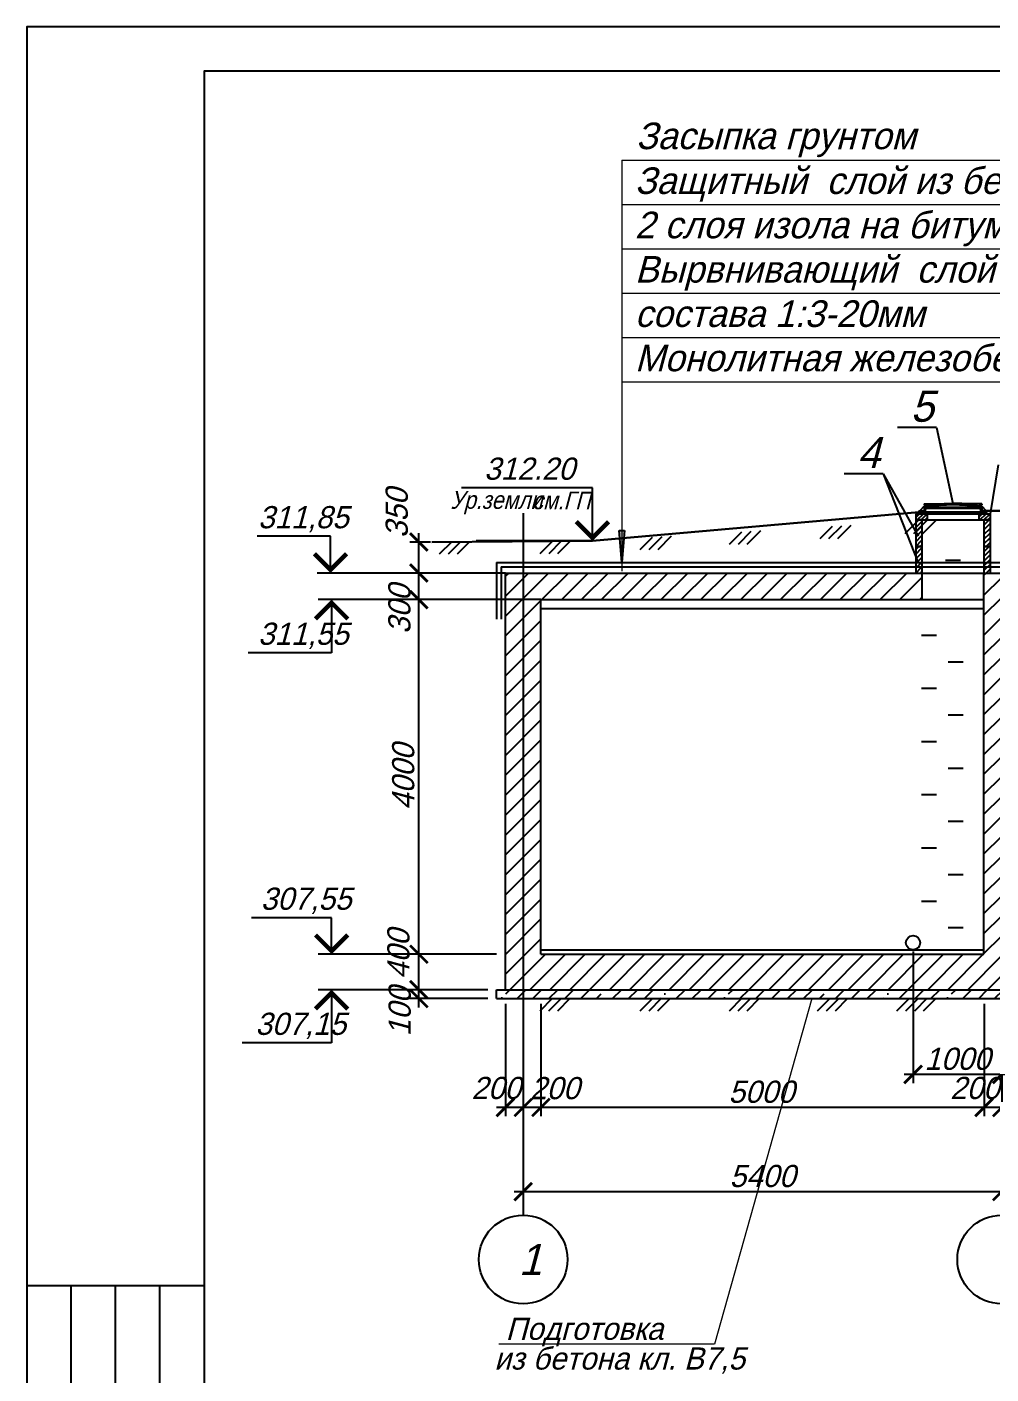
# Model space of a CAD drawing. Header units: millimetres. Extents: x 5929542 to 6152618, y 10240044 to 10382466.
# Drawn here: x 6029987 to 6040865, y 10339604 to 10354800 of the extents above; entities that cross this region are included whole.
import ezdxf

# ---------------------------------------------------------------- set-up
doc = ezdxf.new("R2010")
doc.units = ezdxf.units.MM
doc.header["$PDMODE"] = 35
doc.layers.get('Defpoints').update_dxf_attribs({"color": 253})
doc.layers.add('0 @ 1', color=7, linetype='Continuous')
doc.layers.add('Основная', color=7, linetype='Continuous', lineweight=30)
doc.styles.add('ГОСТ 2.304', font='mipgost.ttf', dxfattribs={"oblique": 15})
doc.styles.add('Размеры', font='times.ttf', dxfattribs={"width": 0.6})
doc.dimstyles.new('Размер 200', dxfattribs={"dimtxt": 250, "dimasz": 200, "dimexe": 100, "dimexo": 100, "dimgap": 50, "dimtad": 1, "dimdec": 0, "dimlfac": 2, "dimdsep": 46, "dimtxsty": 'Размеры', "dimblk1": 'ARCHTICK', "dimblk2": 'ARCHTICK', "dimsah": 1, "dimcen": 300, "dimdle": 100, "dimclrd": 256, "dimclre": 256, "dimclrt": 7, "dimaunit": 1, "dimadec": 1, "dimazin": 0, "dimtfac": 1, "dimtdec": 0, "dimtmove": 1, "dimatfit": 3, "dimldrblk": 'ARCHTICK', "dimfxl": 1, "dimtolj": 1, "dimtzin": 0, "dimarcsym": 0})
pattern_1 = [(45, (5620007.16, 11045115.04), (-179.60512, 179.60512), []), (45, (5620186.76, 11045115.04), (-179.60512, 179.60512), [317.5, -63.5, 0, -63.5])]
pattern_2 = [(45, (5685100.078, 10047924.985), (-26.5165043, 26.5165043), [])]
pattern_3 = [(45, (5685100.078, 10048224.985), (-26.5165043, 26.5165043), [])]

# ---------------------------------------------------------------- blocks, each defined once
blk = doc.blocks.new('_ArchTick')
at = {"color": 0, "linetype": 'ByBlock', "const_width": 0.15}
blk.add_lwpolyline([(-0.5, -0.5), (0.5, 0.5)], dxfattribs=at)
blk = doc.blocks.new('*D13')
at = {"lineweight": -2, "transparency": 16777216}
for p, q in [((6035486, 10341662), (6041086, 10341662)), ((6035586, 10341643), (6035586, 10341562)), ((6040986, 10341643), (6040986, 10341562))]:
    blk.add_line(p, q, dxfattribs=at)
at = {"layer": 'Defpoints', "color": 0, "transparency": 16777216}
for p in [(6035586, 10341743), (6040986, 10341743), (6040986, 10341662)]:
    blk.add_point(p, dxfattribs=at)
at = {"lineweight": -2, "transparency": 16777216, "xscale": 200, "yscale": 200, "zscale": 200, "rotation": 180}
blk.add_blockref('_ArchTick', (6035586, 10341662), dxfattribs=at)
at = {"lineweight": -2, "transparency": 16777216, "xscale": 200, "yscale": 200, "zscale": 200}
blk.add_blockref('_ArchTick', (6040986, 10341662), dxfattribs=at)
at = {"color": 7, "transparency": 16777216, "insert": (6038286, 10341837), "char_height": 250, "attachment_point": 5, "style": 'ГОСТ 2.304'}
blk.add_mtext('\\A1;5400', dxfattribs=at)
blk = doc.blocks.new('*D15')
at = {"lineweight": -2, "transparency": 16777216}
for p, q in [((6035586, 10343782), (6035586, 10342512)), ((6035786, 10343782), (6035786, 10342512)), ((6035886, 10342612), (6035486, 10342612))]:
    blk.add_line(p, q, dxfattribs=at)
at = {"layer": 'Defpoints', "color": 0, "transparency": 16777216}
for p in [(6035586, 10343882), (6035786, 10343882), (6035586, 10342612)]:
    blk.add_point(p, dxfattribs=at)
at = {"lineweight": -2, "transparency": 16777216, "xscale": 200, "yscale": 200, "zscale": 200, "rotation": 180}
blk.add_blockref('_ArchTick', (6035586, 10342612), dxfattribs=at)
at = {"lineweight": -2, "transparency": 16777216, "xscale": 200, "yscale": 200, "zscale": 200}
blk.add_blockref('_ArchTick', (6035786, 10342612), dxfattribs=at)
at = {"color": 7, "transparency": 16777216, "insert": (6035943, 10342828), "char_height": 250, "attachment_point": 5, "style": 'ГОСТ 2.304'}
blk.add_mtext('\\A1;200', dxfattribs=at)
blk = doc.blocks.new('*D16')
at = {"lineweight": -2, "transparency": 16777216}
for p, q in [((6035386, 10343782), (6035386, 10342512)), ((6035586, 10343782), (6035586, 10342512)), ((6035686, 10342612), (6035286, 10342612))]:
    blk.add_line(p, q, dxfattribs=at)
at = {"layer": 'Defpoints', "color": 0, "transparency": 16777216}
for p in [(6035386, 10343882), (6035586, 10343882), (6035386, 10342612)]:
    blk.add_point(p, dxfattribs=at)
at = {"lineweight": -2, "transparency": 16777216, "xscale": 200, "yscale": 200, "zscale": 200, "rotation": 180}
blk.add_blockref('_ArchTick', (6035386, 10342612), dxfattribs=at)
at = {"lineweight": -2, "transparency": 16777216, "xscale": 200, "yscale": 200, "zscale": 200}
blk.add_blockref('_ArchTick', (6035586, 10342612), dxfattribs=at)
at = {"color": 7, "transparency": 16777216, "insert": (6035282, 10342830), "char_height": 250, "attachment_point": 5, "style": 'ГОСТ 2.304'}
blk.add_mtext('\\A1;200', dxfattribs=at)
blk = doc.blocks.new('*D18')
at = {"lineweight": -2, "transparency": 16777216}
for p, q in [((6040786, 10343782), (6040786, 10342512)), ((6040986, 10343782), (6040986, 10342512)), ((6041086, 10342612), (6040686, 10342612))]:
    blk.add_line(p, q, dxfattribs=at)
at = {"layer": 'Defpoints', "color": 0, "transparency": 16777216}
for p in [(6040786, 10343882), (6040986, 10343882), (6040786, 10342612)]:
    blk.add_point(p, dxfattribs=at)
at = {"lineweight": -2, "transparency": 16777216, "xscale": 200, "yscale": 200, "zscale": 200, "rotation": 180}
blk.add_blockref('_ArchTick', (6040786, 10342612), dxfattribs=at)
at = {"lineweight": -2, "transparency": 16777216, "xscale": 200, "yscale": 200, "zscale": 200}
blk.add_blockref('_ArchTick', (6040986, 10342612), dxfattribs=at)
at = {"color": 7, "transparency": 16777216, "insert": (6040682, 10342830), "char_height": 250, "attachment_point": 5, "style": 'ГОСТ 2.304'}
blk.add_mtext('\\A1;200', dxfattribs=at)
blk = doc.blocks.new('*D22')
at = {"lineweight": -2, "transparency": 16777216}
for p, q in [((6040786, 10343782), (6040786, 10342512)), ((6035786, 10343390), (6035786, 10342512)), ((6040886, 10342612), (6035686, 10342612))]:
    blk.add_line(p, q, dxfattribs=at)
at = {"layer": 'Defpoints', "color": 0, "transparency": 16777216}
for p in [(6040786, 10343882), (6035786, 10343490), (6035786, 10342612)]:
    blk.add_point(p, dxfattribs=at)
at = {"lineweight": -2, "transparency": 16777216, "xscale": 200, "yscale": 200, "zscale": 200, "rotation": 180}
blk.add_blockref('_ArchTick', (6035786, 10342612), dxfattribs=at)
at = {"lineweight": -2, "transparency": 16777216, "xscale": 200, "yscale": 200, "zscale": 200}
blk.add_blockref('_ArchTick', (6040786, 10342612), dxfattribs=at)
at = {"color": 7, "transparency": 16777216, "insert": (6038274, 10342787), "char_height": 250, "attachment_point": 5, "style": 'ГОСТ 2.304'}
blk.add_mtext('\\A1;5000', dxfattribs=at)
blk = doc.blocks.new('*D45')
at = {"lineweight": -2, "transparency": 16777216}
for p, q in [((6034409, 10343740), (6034409, 10344040)), ((6035186, 10343940), (6034309, 10343940)), ((6035186, 10343840), (6034309, 10343840))]:
    blk.add_line(p, q, dxfattribs=at)
at = {"layer": 'Defpoints', "color": 0, "transparency": 16777216}
for p in [(6034409, 10343940), (6035286, 10343940), (6035286, 10343840)]:
    blk.add_point(p, dxfattribs=at)
at = {"lineweight": -2, "transparency": 16777216, "xscale": 200, "yscale": 200, "zscale": 200}
for p, rotation in [((6034409, 10343940), 90), ((6034409, 10343840), 270)]:
    blk.add_blockref('_ArchTick', p, dxfattribs=dict(at, rotation=rotation))
at = {"color": 7, "transparency": 16777216, "insert": (6034194, 10343693), "char_height": 250, "attachment_point": 5, "rotation": 90, "style": 'ГОСТ 2.304'}
blk.add_mtext('\\A1;100', dxfattribs=at)
blk = doc.blocks.new('*D46')
at = {"lineweight": -2, "transparency": 16777216}
for p, q in [((6035286, 10344340), (6034309, 10344340)), ((6034409, 10343840), (6034409, 10344440)), ((6035186, 10343940), (6034309, 10343940))]:
    blk.add_line(p, q, dxfattribs=at)
at = {"layer": 'Defpoints', "color": 0, "transparency": 16777216}
for p in [(6034409, 10344340), (6035386, 10344340), (6035286, 10343940)]:
    blk.add_point(p, dxfattribs=at)
at = {"lineweight": -2, "transparency": 16777216, "xscale": 200, "yscale": 200, "zscale": 200}
for p, rotation in [((6034409, 10344340), 90), ((6034409, 10343940), 270)]:
    blk.add_blockref('_ArchTick', p, dxfattribs=dict(at, rotation=rotation))
at = {"color": 7, "transparency": 16777216, "insert": (6034180, 10344340), "char_height": 250, "attachment_point": 5, "rotation": 90, "style": 'ГОСТ 2.304'}
blk.add_mtext('\\A1;400', dxfattribs=at)
blk = doc.blocks.new('*D47')
at = {"lineweight": -2, "transparency": 16777216}
for p, q in [((6034409, 10344240), (6034409, 10348440)), ((6035286, 10348340), (6034309, 10348340)), ((6035286, 10344340), (6034309, 10344340))]:
    blk.add_line(p, q, dxfattribs=at)
at = {"layer": 'Defpoints', "color": 0, "transparency": 16777216}
for p in [(6034409, 10348340), (6035386, 10348340), (6035386, 10344340)]:
    blk.add_point(p, dxfattribs=at)
at = {"lineweight": -2, "transparency": 16777216, "xscale": 200, "yscale": 200, "zscale": 200}
for p, rotation in [((6034409, 10348340), 90), ((6034409, 10344340), 270)]:
    blk.add_blockref('_ArchTick', p, dxfattribs=dict(at, rotation=rotation))
at = {"color": 7, "transparency": 16777216, "insert": (6034234, 10346340), "char_height": 250, "attachment_point": 5, "rotation": 90, "style": 'ГОСТ 2.304'}
blk.add_mtext('\\A1;4000', dxfattribs=at)
blk = doc.blocks.new('*D48')
at = {"lineweight": -2, "transparency": 16777216}
for p, q in [((6034409, 10348240), (6034409, 10348740)), ((6035286, 10348640), (6034309, 10348640)), ((6035286, 10348340), (6034309, 10348340))]:
    blk.add_line(p, q, dxfattribs=at)
at = {"layer": 'Defpoints', "color": 0, "transparency": 16777216}
for p in [(6034409, 10348640), (6035386, 10348640), (6035386, 10348340)]:
    blk.add_point(p, dxfattribs=at)
at = {"lineweight": -2, "transparency": 16777216, "xscale": 200, "yscale": 200, "zscale": 200}
for p, rotation in [((6034409, 10348640), 90), ((6034409, 10348340), 270)]:
    blk.add_blockref('_ArchTick', p, dxfattribs=dict(at, rotation=rotation))
at = {"color": 7, "transparency": 16777216, "insert": (6034191, 10348231), "char_height": 250, "attachment_point": 5, "rotation": 90, "style": 'ГОСТ 2.304'}
blk.add_mtext('\\A1;300', dxfattribs=at)
blk = doc.blocks.new('*D49')
at = {"lineweight": -2, "transparency": 16777216}
for p, q in [((6034409, 10348540), (6034409, 10349090)), ((6034541, 10348990), (6034309, 10348990)), ((6035286, 10348640), (6034309, 10348640))]:
    blk.add_line(p, q, dxfattribs=at)
at = {"layer": 'Defpoints', "color": 0, "transparency": 16777216}
for p in [(6034409, 10348990), (6034641, 10348990), (6035386, 10348640)]:
    blk.add_point(p, dxfattribs=at)
at = {"lineweight": -2, "transparency": 16777216, "xscale": 200, "yscale": 200, "zscale": 200}
for p, rotation in [((6034409, 10348990), 90), ((6034409, 10348640), 270)]:
    blk.add_blockref('_ArchTick', p, dxfattribs=dict(at, rotation=rotation))
at = {"color": 7, "transparency": 16777216, "insert": (6034161, 10349313), "char_height": 250, "attachment_point": 5, "rotation": 90, "style": 'ГОСТ 2.304'}
blk.add_mtext('\\A1;350', dxfattribs=at)
blk = doc.blocks.new('*D58')
at = {"lineweight": -2, "transparency": 16777216}
for p, q in [((6039985, 10344370), (6039985, 10342884)), ((6040985, 10343740), (6040985, 10342884)), ((6041085, 10342984), (6039885, 10342984))]:
    blk.add_line(p, q, dxfattribs=at)
at = {"layer": 'Defpoints', "color": 0, "transparency": 16777216}
for p in [(6039985, 10344470), (6040985, 10343840), (6039985, 10342984)]:
    blk.add_point(p, dxfattribs=at)
at = {"lineweight": -2, "transparency": 16777216, "xscale": 200, "yscale": 200, "zscale": 200, "rotation": 180}
blk.add_blockref('_ArchTick', (6039985, 10342984), dxfattribs=at)
at = {"lineweight": -2, "transparency": 16777216, "xscale": 200, "yscale": 200, "zscale": 200}
blk.add_blockref('_ArchTick', (6040985, 10342984), dxfattribs=at)
at = {"color": 7, "transparency": 16777216, "insert": (6040485, 10343159), "char_height": 250, "attachment_point": 5, "style": 'ГОСТ 2.304'}
blk.add_mtext('\\A1;1000', dxfattribs=at)

msp = doc.modelspace()

# ---------------------------------------------------------------- hatches: boundary and pattern name
at = {"ltscale": 0.5}
h = msp.add_hatch(dxfattribs=at)
h.set_pattern_fill('ANSI31', color=256, scale=100, style=0)
h.set_pattern_definition([(45, (5951446.316, 8943291.166), (-8.83883476, 8.83883476), [])])
h.paths.add_polyline_path([(6040760.26358, 10349393.71065), (6040748.26358, 10349393.71065), (6040748.26358, 10349380.71065), (6040735.26358, 10349380.71065), (6040735.26358, 10349368.71065), (6040741.26358, 10349368.71065, -0.4142135624), (6040747.26358, 10349362.71065), (6040747.26358, 10349327.71065), (6040820.26358, 10349327.71065), (6040820.26358, 10349342.71065), (6040760.26358, 10349342.71065)])
edge = h.paths.add_edge_path()
edge.add_arc((6040435.26358, 10347598.71065), 1822, 93.335227165, 99.477148356)
edge.add_line((6040135.26358, 10349395.84281), (6040135.26358, 10349420.71065))
edge.add_line((6040135.26358, 10349420.71065), (6040123.26358, 10349420.71065))
edge.add_line((6040123.26358, 10349420.71065), (6040123.26358, 10349381.61726))
edge.add_arc((6040435.26358, 10347598.71065), 1810, 90, 99.925975548, ccw=False)
edge.add_line((6040435.26358, 10349408.71065), (6040435.26358, 10349420.71065))
edge.add_arc((6040435.26358, 10347598.71065), 1822, 90, 92.957297131)
edge.add_line((6040341.26358, 10349418.28422), (6040335.26358, 10349425.71065))
edge.add_line((6040335.26358, 10349425.71065), (6040329.26358, 10349417.62461))
edge = h.paths.add_edge_path()
edge.add_arc((6040435.26358, 10347598.71065), 1822, 80.522851644, 86.664772835)
edge.add_line((6040541.26358, 10349417.62461), (6040535.26358, 10349425.71065))
edge.add_line((6040535.26358, 10349425.71065), (6040529.26358, 10349418.28422))
edge.add_arc((6040435.26358, 10347598.71065), 1822, 87.042702869, 90)
edge.add_line((6040435.26358, 10349420.71065), (6040435.26358, 10349408.71065))
edge.add_arc((6040435.26358, 10347598.71065), 1810, 80.074024452, 90, ccw=False)
edge.add_line((6040747.26358, 10349381.61726), (6040747.26358, 10349408.71065))
edge.add_line((6040747.26358, 10349408.71065), (6040760.26358, 10349408.71065))
edge.add_line((6040760.26358, 10349408.71065), (6040760.26358, 10349420.71065))
edge.add_line((6040760.26358, 10349420.71065), (6040735.26358, 10349420.71065))
edge.add_line((6040735.26358, 10349420.71065), (6040735.26358, 10349395.84281))
edge = h.paths.add_edge_path()
edge.add_line((6040122.26358, 10349393.71065), (6040110.26358, 10349393.71065))
edge.add_line((6040110.26358, 10349393.71065), (6040110.26358, 10349342.71065))
edge.add_line((6040110.26358, 10349342.71065), (6040050.26358, 10349342.71065))
edge.add_line((6040050.26358, 10349342.71065), (6040050.26358, 10349327.71065))
edge.add_line((6040050.26358, 10349327.71065), (6040123.26358, 10349327.71065))
edge.add_line((6040123.26358, 10349327.71065), (6040123.26358, 10349362.71065))
edge.add_arc((6040129.26358, 10349362.71065), 6, 89.999999998, 180, ccw=False)
edge.add_line((6040129.26358, 10349368.71065), (6040135.26358, 10349368.71065))
edge.add_line((6040135.26358, 10349368.71065), (6040135.26358, 10349380.71065))
edge.add_line((6040135.26358, 10349380.71065), (6040122.26358, 10349380.71065))
edge.add_line((6040122.26358, 10349380.71065), (6040122.26358, 10349393.71065))
h = msp.add_hatch(dxfattribs=at)
h.set_pattern_fill('ANSI31', color=256, scale=250, style=0)
h.set_pattern_definition([(45, (5837459.24, 9946024.857), (-22.097087, 22.097087), [])])
h.paths.add_polyline_path([(6040145.26358, 10349240.21065), (6040145.26358, 10349309.71065), (6040015.26358, 10349309.71065), (6040015.26358, 10349240.21065)])
h.paths.add_polyline_path([(6040855.26358, 10349240.21065), (6040855.26358, 10349309.71065), (6040725.26358, 10349309.71065), (6040725.26358, 10349240.21065)])
h = msp.add_hatch(dxfattribs=at)
h.set_pattern_fill('ANSI31', color=256, scale=300, style=0)
h.set_pattern_definition(pattern_3)
h.paths.add_polyline_path([(6040015.26358, 10348940.21065), (6040085.26358, 10348940.21065), (6040085.26358, 10349240.21065), (6040015.26358, 10349240.21065)])
h = msp.add_hatch(dxfattribs=at)
h.set_pattern_fill('ANSI31', color=256, scale=300, style=0)
h.set_pattern_definition(pattern_3)
h.paths.add_polyline_path([(6040855.26358, 10348940.21065), (6040855.26358, 10349240.21065), (6040785.26358, 10349240.21065), (6040785.26358, 10348940.21065)])
at = {"linetype": 'ByBlock', "ltscale": 0.5}
for points in [[(6036700.22042, 10349120.22185), (6036670.22042, 10349120.22185), (6036700.22042, 10348760.21065)], [(6036730.22042, 10349120.22185), (6036700.22042, 10349120.22185), (6036700.22042, 10348760.21065)]]:
    msp.add_hatch(color=0, dxfattribs=at).paths.add_polyline_path(points)
at = {"ltscale": 0.5}
h = msp.add_hatch(dxfattribs=at)
h.set_pattern_fill('ANSI31', color=256, scale=300, style=0)
h.set_pattern_definition(pattern_2)
h.paths.add_polyline_path([(6040015.26358, 10348640.21065), (6040085.26358, 10348640.21065), (6040085.26358, 10348940.21065), (6040015.26358, 10348940.21065)])
h = msp.add_hatch(dxfattribs=at)
h.set_pattern_fill('ANSI31', color=256, scale=300, style=0)
h.set_pattern_definition(pattern_2)
h.paths.add_polyline_path([(6040855.26358, 10348640.21065), (6040855.26358, 10348940.21065), (6040785.26358, 10348940.21065), (6040785.26358, 10348640.21065)])
at = {"linetype": 'ByBlock', "ltscale": 0.5}
h = msp.add_hatch(dxfattribs=at)
h.set_pattern_fill('ANSI31', color=256, scale=50, style=0)
h.set_pattern_definition([(45, (5639559.86, 11075309.33), (-112.253202, 112.253202), [])])
h.paths.add_polyline_path([(6035586.15692, 10348640.21065), (6035386.15692, 10348640.21065), (6035386.15692, 10343940.21065), (6035586.15692, 10343940.21065)])
h.paths.add_polyline_path([(6039344.27652, 10343940.21065), (6039344.27652, 10344340.21065), (6035786.15692, 10344340.21065), (6035786.15692, 10348340.21065), (6040085.26358, 10348340.21065), (6040085.26358, 10348640.21065), (6035586.15692, 10348640.21065), (6035586.15692, 10343940.21065)])
h.paths.add_polyline_path([(6039344.27652, 10344340.21065), (6039344.27652, 10343940.21065), (6040985.26358, 10343940.21065), (6040985.26358, 10348640.21065), (6040785.26358, 10348640.21065), (6040785.26358, 10344340.21065)])
at = {"ltscale": 0.5}
h = msp.add_hatch(dxfattribs=at)
h.set_pattern_fill('ANSI35', color=256, scale=40, style=0)
h.set_pattern_definition(pattern_1)
h.paths.add_polyline_path([(6035586.15692, 10343940.21065), (6035286.15692, 10343940.21065), (6035286.15692, 10343840.21065), (6035586.15692, 10343840.21065)])
h.paths.add_polyline_path([(6039344.27652, 10343840.21065), (6039344.27652, 10343940.21065), (6035586.15692, 10343940.21065), (6035586.15692, 10343840.21065)])
h.paths.add_polyline_path([(6039344.27652, 10343940.21065), (6039344.27652, 10343840.21065), (6040390.87324, 10343840.21065), (6040368.26256, 10343940.21065)])
h = msp.add_hatch(dxfattribs=at)
h.set_pattern_fill('ANSI35', color=256, scale=40, style=0)
h.set_pattern_definition(pattern_1)
h.paths.add_polyline_path([(6042986.15692, 10343940.21065), (6040368.26256, 10343940.21065), (6040390.87324, 10343840.21065), (6042986.15692, 10343840.21065)])
h.paths.add_polyline_path([(6046486.15692, 10343940.21065), (6046186.15692, 10343940.21065), (6046186.15692, 10343840.21065), (6046486.15692, 10343840.21065)], flags=16)
h.paths.add_polyline_path([(6046629.82402, 10343840.21065), (6046629.82402, 10343940.21065), (6042986.15692, 10343940.21065), (6042986.15692, 10343840.21065)])
h.paths.add_polyline_path([(6046629.82402, 10343940.21065), (6046629.82402, 10343840.21065), (6046186.15692, 10343840.21065), (6046186.15692, 10343940.21065)])

# ---------------------------------------------------------------- linework, layer by layer
at = {"color": 1, "lineweight": 9}
for p, q in [((6036700.22042, 10353297.56278), (6036700.22042, 10348660.21065)), ((6036700.22042, 10353297.56278), (6044878.2879, 10353297.56278)), ((6036700.22042, 10352797.56278), (6044878.2879, 10352797.56278)), ((6036700.22042, 10352297.56278), (6044878.2879, 10352297.56278)), ((6036700.22042, 10351797.56278), (6044878.2879, 10351797.56278)), ((6036700.22042, 10351297.56278), (6044878.2879, 10351297.56278)), ((6036700.22042, 10350797.56278), (6044878.2879, 10350797.56278))]:
    msp.add_line(p, q, dxfattribs=at)
at = {"ltscale": 2}
for p, q in [((6040250.78367, 10350280.95943), (6039808.07811, 10350280.95943)), ((6040250.78367, 10350280.95943), (6040435.26358, 10349425.71065)), ((6040946.9075, 10349860.42475), (6040855.26358, 10349309.71065)), ((6039648.81369, 10349757.87161), (6039206.10813, 10349757.87161)), ((6039648.81369, 10349757.87161), (6040044.26583, 10348755.06312)), ((6039648.81369, 10349757.87161), (6040044.26583, 10349055.90659)), ((6031987.45471, 10340600.26098), (6029987.45471, 10340600.26098)), ((6030487.45471, 10334100.26098), (6030487.45471, 10340600.26098)), ((6030987.45471, 10334100.26098), (6030987.45471, 10340600.26098)), ((6031487.45471, 10334100.26098), (6031487.45471, 10340600.26098))]:
    msp.add_line(p, q, dxfattribs=at)
at = {"linetype": 'Continuous', "ltscale": 100}
for p, q in [((6036367.95962, 10349602.19149), (6034890.20994, 10349602.19149)), ((6036367.95962, 10349002.19149), (6036367.95962, 10349602.19149)), ((6033412.01986, 10349055.18438), (6032585.22995, 10349055.18438)), ((6033412.01986, 10348640.21065), (6033412.01986, 10349055.18438)), ((6036367.95962, 10349002.19149), (6035056.88325, 10349002.19149)), ((6035386.15692, 10348640.21065), (6033262.01986, 10348640.21065)), ((6035786.15692, 10348340.21065), (6033274.65045, 10348340.21065)), ((6033424.65045, 10348340.21065), (6033424.65045, 10347740.21065)), ((6033424.65045, 10347740.21065), (6032482.45162, 10347740.21065)), ((6033424.65045, 10344751.3694), (6032519.80592, 10344751.3694)), ((6033424.65045, 10344340.21065), (6033424.65045, 10344751.3694)), ((6034747.43025, 10344340.21065), (6033274.65045, 10344340.21065)), ((6034747.43025, 10343940.21065), (6033274.65045, 10343940.21065)), ((6033424.65045, 10343940.21065), (6033424.65045, 10343340.21065)), ((6033424.65045, 10343340.21065), (6032414.98458, 10343340.21065))]:
    msp.add_line(p, q, dxfattribs=at)
at = {"ltscale": 10}
msp.add_line((6035586.15692, 10349313.88898), (6035586.15563, 10341396.60426), dxfattribs=at)
for p, q in [((6040050.26358, 10349327.71065), (6036367.95962, 10349002.19149)), ((6041150.26358, 10349342.71065), (6040820.26358, 10349342.71065)), ((6034556.58815, 10348990.21065), (6036367.95962, 10349002.19149))]:
    msp.add_line(p, q)
at = {"ltscale": 110}
for p, q in [((6040050.26358, 10349342.71065), (6040050.26358, 10349327.71065)), ((6040050.26358, 10349342.71065), (6040110.26358, 10349342.71065)), ((6040050.26358, 10349327.71065), (6040123.26358, 10349327.71065)), ((6040110.26358, 10349420.71065), (6040135.26358, 10349420.71065)), ((6040110.26358, 10349420.71065), (6040110.26358, 10349408.71065)), ((6040110.26358, 10349408.71065), (6040122.26358, 10349408.71065)), ((6040110.26358, 10349408.71065), (6040123.26358, 10349408.71065)), ((6040110.26358, 10349393.71065), (6040110.26358, 10349342.71065)), ((6040110.26358, 10349393.71065), (6040122.26358, 10349393.71065)), ((6040122.26358, 10349393.71065), (6040122.26358, 10349380.71065)), ((6040122.26358, 10349380.71065), (6040135.26358, 10349380.71065)), ((6040123.26358, 10349408.71065), (6040123.26358, 10349381.61726)), ((6040123.26358, 10349362.71065), (6040123.26358, 10349327.71065)), ((6040129.26358, 10349368.71065), (6040135.26358, 10349368.71065)), ((6040135.26358, 10349420.71065), (6040135.26358, 10349395.84281)), ((6040135.26358, 10349380.71065), (6040135.26358, 10349368.71065)), ((6040329.26358, 10349417.62461), (6040335.26358, 10349425.71065)), ((6040335.26358, 10349425.71065), (6040341.26358, 10349418.28422)), ((6040529.26358, 10349418.28422), (6040535.26358, 10349425.71065)), ((6040535.26358, 10349425.71065), (6040541.26358, 10349417.62461)), ((6040760.26358, 10349420.71065), (6040735.26358, 10349420.71065)), ((6040735.26358, 10349420.71065), (6040735.26358, 10349395.84281)), ((6040735.26358, 10349380.71065), (6040735.26358, 10349368.71065)), ((6040748.26358, 10349380.71065), (6040735.26358, 10349380.71065)), ((6040735.26358, 10349368.71065), (6040741.26358, 10349368.71065)), ((6040747.26358, 10349408.71065), (6040747.26358, 10349381.61726)), ((6040760.26358, 10349408.71065), (6040747.26358, 10349408.71065)), ((6040747.26358, 10349362.71065), (6040747.26358, 10349327.71065)), ((6040747.26358, 10349327.71065), (6040820.26358, 10349327.71065)), ((6040748.26358, 10349393.71065), (6040748.26358, 10349380.71065)), ((6040760.26358, 10349393.71065), (6040748.26358, 10349393.71065)), ((6040760.26358, 10349420.71065), (6040760.26358, 10349408.71065)), ((6040760.26358, 10349393.71065), (6040760.26358, 10349342.71065)), ((6040820.26358, 10349342.71065), (6040760.26358, 10349342.71065)), ((6040820.26358, 10349342.71065), (6040820.26358, 10349327.71065)), ((6040015.26358, 10349309.71065), (6040015.26358, 10349240.21065)), ((6040015.26358, 10349309.71065), (6040145.26358, 10349309.71065)), ((6040015.26358, 10349240.21065), (6040145.26358, 10349240.21065)), ((6040145.26358, 10349309.71065), (6040145.26358, 10349240.21065)), ((6040725.26358, 10349309.71065), (6040725.26358, 10349240.21065)), ((6040725.26358, 10349309.71065), (6040855.26358, 10349309.71065)), ((6040725.26358, 10349240.21065), (6040855.26358, 10349240.21065)), ((6040855.26358, 10349309.71065), (6040855.26358, 10349240.21065))]:
    msp.add_line(p, q, dxfattribs=at)
at = {"ltscale": 0.5}
for p, q in [((6040110.26358, 10349393.71065), (6040059.49435, 10349342.71065)), ((6040123.26358, 10349420.71065), (6040331.55348, 10349420.71065)), ((6040747.26358, 10349327.71065), (6040123.26358, 10349327.71065)), ((6040735.26358, 10349380.71065), (6040135.26358, 10349380.71065)), ((6040735.26358, 10349368.71065), (6040135.26358, 10349368.71065)), ((6040335.26358, 10349425.71065), (6040435.26358, 10349425.71065)), ((6040535.26358, 10349425.71065), (6040435.26358, 10349425.71065)), ((6040747.26358, 10349420.71065), (6040538.97368, 10349420.71065)), ((6040760.26358, 10349393.71065), (6040811.03281, 10349342.71065)), ((6039071.57529, 10349163.89903), (6038932.06725, 10349024.39099)), ((6039177.93695, 10349170.26069), (6039032.06725, 10349024.39099)), ((6039284.29861, 10349176.62235), (6039132.06725, 10349024.39099)), ((6040030.84587, 10349221.27453), (6039891.33783, 10349081.76649)), ((6040137.20753, 10349227.63618), (6039991.33783, 10349081.76649)), ((6040085.26358, 10349240.21065), (6040785.26358, 10349240.21065)), ((6040085.26358, 10349240.21065), (6040785.26358, 10349240.21065)), ((6040243.56919, 10349233.99784), (6040091.33783, 10349081.76649)), ((6040145.26358, 10349309.71065), (6040725.26358, 10349309.71065)), ((6040145.26358, 10349240.21065), (6040725.26358, 10349240.21065)), ((6037043.28209, 10349042.5836), (6036903.77405, 10348903.07556)), ((6037149.64375, 10349048.94526), (6037003.77405, 10348903.07556)), ((6037256.00541, 10349055.30692), (6037103.77405, 10348903.07556)), ((6038049.92798, 10349102.79269), (6037910.41994, 10348963.28465)), ((6038156.28964, 10349109.15435), (6038010.41994, 10348963.28465)), ((6038262.6513, 10349115.516), (6038110.41994, 10348963.28465)), ((6034779.40632, 10348991.68442), (6034639.89828, 10348852.17638)), ((6034880.36489, 10348992.35219), (6034739.9002, 10348851.88749)), ((6034981.32346, 10348993.01995), (6034839.90211, 10348851.59859)), ((6035916.14072, 10348998.91691), (6035774.71936, 10348857.49555)), ((6036016.13174, 10348999.86442), (6035874.71038, 10348858.44306)), ((6036116.13174, 10348999.86442), (6035974.71038, 10348858.44306)), ((6035286.15692, 10348760.21065), (6035616.15692, 10348760.21065)), ((6035286.15692, 10348760.21065), (6035286.15692, 10348120.21065)), ((6035336.15692, 10348710.21065), (6035616.15692, 10348710.21065)), ((6035336.15692, 10348710.21065), (6035336.15692, 10348120.21065)), ((6035586.15692, 10348760.21065), (6042016.15692, 10348760.21065)), ((6035586.15692, 10348710.21065), (6042016.15692, 10348710.21065)), ((6040350.26358, 10348785.21065), (6040520.26358, 10348785.21065)), ((6040085.26358, 10348640.21065), (6040785.26358, 10348640.21065)), ((6040085.26358, 10348340.21065), (6040785.26358, 10348340.21065)), ((6035786.15692, 10348240.21065), (6040785.26358, 10348240.21065)), ((6040079.51395, 10347940.21065), (6040249.51395, 10347940.21065)), ((6040379.51395, 10347640.21065), (6040549.51395, 10347640.21065)), ((6040079.51395, 10347340.21065), (6040249.51395, 10347340.21065)), ((6040379.51395, 10347040.21065), (6040549.51395, 10347040.21065)), ((6040079.51395, 10346740.21065), (6040249.51395, 10346740.21065)), ((6040379.51395, 10346440.21065), (6040549.51395, 10346440.21065)), ((6040079.51395, 10346140.21065), (6040249.51395, 10346140.21065)), ((6040379.51395, 10345840.21065), (6040549.51395, 10345840.21065)), ((6040079.51395, 10345540.21065), (6040249.51395, 10345540.21065)), ((6040379.51395, 10345240.21065), (6040549.51395, 10345240.21065)), ((6040079.51395, 10344940.21065), (6040249.51395, 10344940.21065)), ((6040379.51395, 10344640.21065), (6040549.51395, 10344640.21065)), ((6035786.15692, 10344390.21065), (6040785.26358, 10344390.21065)), ((6035913.79112, 10343840.21065), (6035772.36977, 10343698.78929)), ((6036013.79112, 10343840.21065), (6035872.36977, 10343698.78929)), ((6036113.79112, 10343840.21065), (6035972.36977, 10343698.78929)), ((6037044.79014, 10343840.21065), (6036903.36879, 10343698.78929)), ((6037144.79014, 10343840.21065), (6037003.36879, 10343698.78929)), ((6037244.79014, 10343840.21065), (6037103.36879, 10343698.78929)), ((6038050.12085, 10343840.21065), (6037908.69949, 10343698.78929)), ((6038150.12085, 10343840.21065), (6038008.69949, 10343698.78929)), ((6038250.12085, 10343840.21065), (6038108.69949, 10343698.78929)), ((6039046.04978, 10343840.21065), (6038904.62843, 10343698.78929)), ((6039146.04978, 10343840.21065), (6039004.62843, 10343698.78929)), ((6039246.04978, 10343840.21065), (6039104.62843, 10343698.78929)), ((6039941.07755, 10343840.21065), (6039799.65619, 10343698.78929)), ((6040041.07755, 10343840.21065), (6039899.65619, 10343698.78929)), ((6040141.07755, 10343840.21065), (6039999.65619, 10343698.78929)), ((6040141.61242, 10343840.21065), (6040000.19107, 10343698.78929)), ((6040241.61242, 10343840.21065), (6040100.19107, 10343698.78929))]:
    msp.add_line(p, q, dxfattribs=at)
at = {"linetype": 'Continuous', "ltscale": 0.1}
for p, q in [((6040085.26358, 10349240.21065), (6040015.26358, 10349240.21065)), ((6040085.26358, 10349240.21065), (6040015.26358, 10349240.21065)), ((6040015.26358, 10349240.21065), (6040085.26358, 10349240.21065)), ((6040085.26358, 10349240.21065), (6040015.26358, 10349240.21065)), ((6040085.26358, 10349240.21065), (6040015.26358, 10349240.21065)), ((6040085.26358, 10349240.21065), (6040015.26358, 10349240.21065)), ((6040015.26358, 10349240.21065), (6040085.26358, 10349240.21065)), ((6040085.26358, 10349240.21065), (6040015.26358, 10349240.21065)), ((6040015.26358, 10349240.21065), (6040015.26358, 10348940.21065)), ((6040085.26358, 10349240.21065), (6040085.26358, 10348940.21065)), ((6040855.26358, 10349240.21065), (6040785.26358, 10349240.21065)), ((6040855.26358, 10349240.21065), (6040785.26358, 10349240.21065)), ((6040855.26358, 10349240.21065), (6040785.26358, 10349240.21065)), ((6040785.26358, 10349240.21065), (6040855.26358, 10349240.21065)), ((6040855.26358, 10349240.21065), (6040785.26358, 10349240.21065)), ((6040855.26358, 10349240.21065), (6040785.26358, 10349240.21065)), ((6040855.26358, 10349240.21065), (6040785.26358, 10349240.21065)), ((6040785.26358, 10349240.21065), (6040855.26358, 10349240.21065)), ((6040785.26358, 10349240.21065), (6040785.26358, 10348940.21065)), ((6040855.26358, 10349240.21065), (6040855.26358, 10348940.21065)), ((6040085.26358, 10348940.21065), (6040015.26358, 10348940.21065)), ((6040085.26358, 10348940.21065), (6040015.26358, 10348940.21065)), ((6040015.26358, 10348940.21065), (6040085.26358, 10348940.21065)), ((6040085.26358, 10348940.21065), (6040015.26358, 10348940.21065)), ((6040015.26358, 10348940.21065), (6040015.26358, 10348640.21065)), ((6040085.26358, 10348940.21065), (6040085.26358, 10348340.21065)), ((6040855.26358, 10348940.21065), (6040785.26358, 10348940.21065)), ((6040855.26358, 10348940.21065), (6040785.26358, 10348940.21065)), ((6040855.26358, 10348940.21065), (6040785.26358, 10348940.21065)), ((6040785.26358, 10348940.21065), (6040855.26358, 10348940.21065)), ((6040785.26358, 10348940.21065), (6040785.26358, 10348640.21065)), ((6040855.26358, 10348940.21065), (6040855.26358, 10348640.21065)), ((6035386.15692, 10343940.21065), (6035386.15692, 10348640.21065)), ((6035386.15692, 10348640.21065), (6042086.15692, 10348640.21065)), ((6040785.26358, 10344340.21065), (6040785.26358, 10348640.21065)), ((6040785.26358, 10348640.21065), (6041185.26358, 10348640.21065)), ((6035786.15692, 10344340.21065), (6035786.15692, 10348340.21065)), ((6035786.15692, 10348340.21065), (6040085.26358, 10348340.21065)), ((6035786.15692, 10344340.21065), (6039344.27652, 10344340.21065)), ((6039344.27652, 10344340.21065), (6040785.26358, 10344340.21065)), ((6035286.15692, 10343940.21065), (6039344.27652, 10343940.21065)), ((6035286.15692, 10343840.21065), (6035286.15692, 10343940.21065)), ((6039344.27652, 10343940.21065), (6046486.15692, 10343940.21065)), ((6035286.15692, 10343840.21065), (6039344.27652, 10343840.21065)), ((6035786.15692, 10343840.21065), (6039344.27652, 10343840.21065)), ((6039344.27652, 10343840.21065), (6046629.82402, 10343840.21065)), ((6039344.27652, 10343840.21065), (6042786.15692, 10343840.21065))]:
    msp.add_line(p, q, dxfattribs=at)
at = {"color": 0, "linetype": 'ByBlock', "ltscale": 0.5}
for p, q in [((6036700.22042, 10348760.21065), (6036670.22042, 10349120.22185)), ((6036670.22042, 10349120.22185), (6036730.22042, 10349120.22185)), ((6036700.22042, 10349120.22185), (6036730.22042, 10349120.22185)), ((6036730.22042, 10349120.22185), (6036700.22042, 10348760.21065))]:
    msp.add_line(p, q, dxfattribs=at)
at = {"color": 0, "lineweight": 5}
for p, q in [((6038842.41566, 10343840.21065), (6037743.14497, 10339940.38479)), ((6037743.14497, 10339940.38479), (6035312.87591, 10339940.38479))]:
    msp.add_line(p, q, dxfattribs=at)
at = {"ltscale": 2}
for points in [[(6029987.45471, 10325100.26098), (6071987.45471, 10325100.26098), (6071987.45471, 10354800.26098), (6029987.45471, 10354800.26098)], [(6031987.45471, 10325600.26098), (6071487.45471, 10325600.26098), (6071487.45471, 10354300.26098), (6031987.45471, 10354300.26098)]]:
    msp.add_lwpolyline(points, close=True, dxfattribs=at)
at = {"linetype": 'Continuous', "ltscale": 100, "const_width": 50}
for points in [[(6036185.63735, 10349219.86909), (6036367.95962, 10349037.54682), (6036550.28188, 10349219.86909)], [(6033229.69759, 10348857.88825), (6033412.01986, 10348675.56598), (6033594.34212, 10348857.88825)], [(6033606.97271, 10348122.53305), (6033424.65045, 10348304.85532), (6033242.32818, 10348122.53305)], [(6033242.32818, 10344557.88825), (6033424.65045, 10344375.56598), (6033606.97271, 10344557.88825)], [(6033606.97271, 10343722.53305), (6033424.65045, 10343904.85532), (6033242.32818, 10343722.53305)]]:
    msp.add_lwpolyline(points, dxfattribs=at)
msp.add_circle((6039985.26358, 10344470.21065), 80)
at = {"linetype": 'Continuous', "lineweight": 25, "ltscale": 100}
for centre in [(6035586.15563, 10340896.60426), (6040985.26358, 10340896.60426)]:
    msp.add_circle(centre, 500, dxfattribs=at)
at = {"ltscale": 110}
for centre, radius, start, end in [((6040435.26358, 10347598.71065), 1810, 80.074024471, 99.925975529), ((6040129.26358, 10349362.71065), 6, 90, 180), ((6040435.26358, 10347598.71065), 1822, 93.335227188, 99.477148349), ((6040435.26358, 10347598.71065), 1822, 87.042702843, 92.957297157), ((6040435.26358, 10347598.71065), 1822, 80.522851651, 86.664772812), ((6040741.26358, 10349362.71065), 6, 0, 90)]:
    msp.add_arc(centre, radius, start, end, dxfattribs=at)
at = {"layer": 'Основная', "ltscale": 100}
for points in [[(6034556.58815, 10348990.21065), (6036367.95962, 10349002.19149), (6040050.26358, 10349327.71065)], [(6040820.26358, 10349342.71065), (6041150.26358, 10349342.71065)]]:
    msp.add_lwpolyline(points, dxfattribs=at)

# ---------------------------------------------------------------- texts
at = {"linetype": 'Continuous', "ltscale": 100, "style": 'ГОСТ 2.304', "oblique": 15}
for s, p in [('312.20', (6035145.95428, 10349692.19149)), ('311,85', (6032594.47795, 10349145.18438)), ('311,55', (6032594.47795, 10347830.21065)), ('307,55', (6032625.66061, 10344841.3694)), ('307,15', (6032564.98458, 10343430.21065))]:
    msp.add_text(s, height=250, dxfattribs=at).set_placement(p)
at = {"color": 0, "lineweight": 5, "ltscale": 2, "style": 'ГОСТ 2.304', "oblique": 15}
for s, p in [('Подготовка ', (6035387.87591, 10339990.38479)), ('из бетона кл. В7,5', (6035259.77722, 10339654.96962))]:
    msp.add_text(s, height=250, dxfattribs=at).set_placement(p)
at = {"color": 0, "lineweight": 5, "ltscale": 2, "char_height": 300, "width": 9657.562472, "attachment_point": 1, "style": 'ГОСТ 2.304'}
for s, insert in [('Засыпка грунтом', (6036859.02429, 10353721.45997)), ('Защитный  слой из бетона кл. В 7.5- 50 мм', (6036846.5945, 10353216.21958)), ('2 слоя изола на битумной мастике', (6036846.5945, 10352716.21958)), ('Вырвнивающий  слой из цем.песчаного р-ра состава 1:3-20мм', (6036846.5945, 10352216.21958)), ('Монолитная железобетонная плита - 300 мм', (6036846.5945, 10351216.21958))]:
    msp.add_mtext(s, dxfattribs=dict(at, insert=insert))
at = {"linetype": 'Continuous', "lineweight": 25, "ltscale": 100, "insert": (6035536.40563, 10341071.60426), "char_height": 350, "width": 249.75, "attachment_point": 1, "style": 'ГОСТ 2.304'}
msp.add_mtext('\\fMipgost|b0|i0|c1|p34;\\W1.0000000000;\\T1.0000000000;\\o\\l1', dxfattribs=at)
at = {"layer": '0 @ 1', "ltscale": 0.5, "style": 'ГОСТ 2.304', "oblique": 15}
for s, p in [('5', (6039957.02038, 10350346.73646)), ('4', (6039355.0504, 10349823.64864))]:
    msp.add_text(s, height=350, dxfattribs=at).set_placement(p)
at = {"layer": '0 @ 1', "ltscale": 0.5, "char_height": 200, "width": 3410.3674534, "attachment_point": 1, "style": 'ГОСТ 2.304'}
for s, insert in [('{\\W0.9;Ур.земли}', (6034763.76133, 10349564.27805)), ('{\\W0.9;см.ГП}', (6035688.49233, 10349559.5762))]:
    msp.add_mtext(s, dxfattribs=dict(at, insert=insert))

# ---------------------------------------------------------------- dimensions: what is measured, and where the dimension line sits
for base, p1, p2, picture, middle in [((6034408.70359, 10348990.00237), (6035386.15692, 10348640.21065), (6034641.24869, 10348990.00237), '*D49', (6034336.08353, 10349312.83071)), ((6034408.70359, 10348640.21065), (6035386.15692, 10348340.21065), (6035386.15692, 10348640.21065), '*D48', (6034366.0378, 10348230.6071)), ((6034408.70359, 10344340.21065), (6035286.15692, 10343940.21065), (6035386.15692, 10344340.21065), '*D46', (6034355.24621, 10344340.21065)), ((6034408.70359, 10343940.21065), (6035286.15692, 10343840.21065), (6035286.15692, 10343940.21065), '*D45', (6034369.32059, 10343693.48372))]:
    dim = msp.add_linear_dim(base=base, p1=p1, p2=p2, angle=90, dimstyle='Размер 200', override={"dimlfac": 1, "dimtxsty": 'ГОСТ 2.304'})
    dim.commit()
    dim.dimension.update_dxf_attribs({"geometry": picture, "text_midpoint": middle, "dimtype": 160})
for base, p1, p2, angle, picture, middle in [((6034408.70359, 10348340.21065), (6035386.15692, 10344340.21065), (6035386.15692, 10348340.21065), 90, '*D47', (6034233.70359, 10346340.21065)), ((6039985.26358, 10342983.7003), (6040985.26358, 10343840.21065), (6039985.26358, 10344470.21065), 180, '*D58', (6040485.26358, 10343158.7003))]:
    dim = msp.add_linear_dim(base=base, p1=p1, p2=p2, angle=angle, dimstyle='Размер 200', override={"dimlfac": 1, "dimtxsty": 'ГОСТ 2.304'})
    dim.commit()
    dim.dimension.update_dxf_attribs({"geometry": picture, "text_midpoint": middle})
for base, p1, p2, picture, middle in [((6035386.15692, 10342612.00705), (6035586.15692, 10343881.57979), (6035386.15692, 10343881.57979), '*D16', (6035281.54697, 10342655.47992)), ((6035586.15692, 10342612.00705), (6035786.15692, 10343881.57979), (6035586.15692, 10343881.57979), '*D15', (6035943.23523, 10342653.49027)), ((6035786.15692, 10342612.00705), (6040786.15692, 10343881.57979), (6035786.15692, 10343489.59807), '*D22', (6038273.91188, 10342612.00705)), ((6040786.15692, 10342612.00705), (6040986.15692, 10343881.57979), (6040786.15692, 10343881.57979), '*D18', (6040681.54697, 10342655.47992))]:
    dim = msp.add_linear_dim(base=base, p1=p1, p2=p2, dimstyle='Размер 200', override={"dimlfac": 1, "dimtxsty": 'ГОСТ 2.304'})
    dim.commit()
    dim.dimension.update_dxf_attribs({"geometry": picture, "text_midpoint": middle, "dimtype": 160})
dim = msp.add_linear_dim(base=(6040986.15692, 10341661.96919), p1=(6035586.15692, 10341743.10982), p2=(6040986.15692, 10341743.10982), dimstyle='Размер 200', override={"dimlfac": 1, "dimtxsty": 'ГОСТ 2.304'})
dim.commit()
dim.dimension.update_dxf_attribs({"geometry": '*D13', "text_midpoint": (6038286.15692, 10341836.96919)})

doc.saveas('drawing.dxf')
